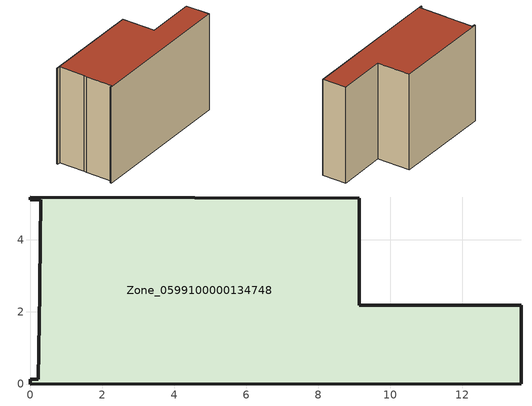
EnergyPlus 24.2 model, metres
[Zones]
Zone_0599100000134748
 floor ground (C_G): 0.27,2.75 0.3,5.12 0,5.12 0,5.19 9.14,5.16 9.14,2.18 13.64,2.18 13.64,0.01 0,0 0,0.13 0.23,0.14 0.27,2.56 z0
 wall outside (C_F): 13.64,0.01 13.64,2.18 9.14,2.18 9.14,5.16 0,5.19 0,5.12 0.3,5.12 0.27,2.75 0.27,2.56 0.23,0.14 0,0.13 0,0 13.64,0.01 z0:8.75
 roof outside (C_R): 0.3,5.12 0.27,2.75 0.27,2.56 0.23,0.14 0,0.13 0,0 13.64,0.01 13.64,2.18 9.14,2.18 9.14,5.16 0,5.19 0,5.12 z8.75
[BUILDING]
Pand.0599100000134748: North Axis=0; Terrain=City; Loads Convergence Tolerance Value=0.04; Temperature Convergence Tolerance Value=0.4; Solar Distribution=FullExterior; Maximum Number of Warmup Days=25; Minimum Number of Warmup Days=1
[Site:Location]
Rotterdam.The.Hague.AP_ZH_NLD Design_Conditions: Latitude=51.96; Longitude=4.45; Time Zone=1; Elevation=-4.5
[SITE:GROUNDTEMPERATURE:BUILDINGSURFACE]
18, 18, 18, 18, 18, 18, 18, 18, 18, 18, 18, 18
[MATERIAL] Thermal Absorptance=0.9; Solar Absorptance=0.7; Visible Absorptance=0.7
Name | Roughness | Thickness | Conductivity | Density | Specific Heat
G.TI.1975-1991 | MediumSmooth | 0.15 | 0.288461 | 540 | 1210
F.TI.1975-1991 | Rough | 0.3 | 0.230769 | 1920 | 840
R.TI.1975-1991 | MediumRough | 0.2 | 0.153846 | 1500 | 1000
[CONSTRUCTION]
C_G: G.TI.1975-1991
C_F: F.TI.1975-1991
C_R: R.TI.1975-1991
[ZONE]
Zone_0599100000134748: Type=1; Multiplier=1; Ceiling Height=Autocalculate; Volume=Autocalculate; Floor Area=autocalculate; Part of Total Floor Area=Yes
[ZONEINFILTRATION:DESIGNFLOWRATE]
Infil_Zone_0599100000134748: Zone or ZoneList or Space or SpaceList=Zone_0599100000134748; Schedule=AlwaysOn; Design Flow Rate Calculation Method=Flow/Area; Flow Rate per Floor Area=0.003; Constant Term Coefficient=1; Temperature Term Coefficient=0; Velocity Term Coefficient=0; Velocity Squared Term Coefficient=0
[HVACTEMPLATE:ZONE:IDEALLOADSAIRSYSTEM]
Zone_0599100000134748: Maximum Heating Supply Air Temperature=50; Minimum Cooling Supply Air Temperature=13; Maximum Heating Supply Air Humidity Ratio=0.0156; Minimum Cooling Supply Air Humidity Ratio=0.0077; Heating Limit=NoLimit; Cooling Limit=NoLimit; Dehumidification Control Type=ConstantSensibleHeatRatio; Cooling Sensible Heat Ratio=0.7; Dehumidification Setpoint=60; Humidification Control Type=None; Humidification Setpoint=30; Outdoor Air Method=None; Outdoor Air Flow Rate per Person=0.00944; Outdoor Air Flow Rate per Zone Floor Area=0; Outdoor Air Flow Rate per Zone=0; Demand Controlled Ventilation Type=None; Outdoor Air Economizer Type=NoEconomizer; Heat Recovery Type=None; Sensible Heat Recovery Effectiveness=0.7; Latent Heat Recovery Effectiveness=0.65
[ZONECONTROL:THERMOSTAT]
ThermostatControl_Zone_0599100000134748: Zone or ZoneList=Zone_0599100000134748; Control Type Schedule=DualSetpointControlType; Control 1=Thermostat_Zone_0599100000134748; Temperature Difference Between Cutout And Setpoint=0
[THERMOSTATSETPOINT:DUALSETPOINT]
Thermostat_Zone_0599100000134748: Heating Setpoint Temperature Schedule=HeatingSetpoint_Zone_0599100000134748; Cooling Setpoint Temperature Schedule=CoolingSetpoint_Zone_0599100000134748
[SCHEDULE:COMPACT]
HeatingSetpoint_Zone_0599100000134748: Through: 12/31, For: AllDays, Until: 24:00, 21
CoolingSetpoint_Zone_0599100000134748: Through: 12/31, For: AllDays, Until: 24:00, 24
DualSetpointControlType: Through: 12/31, For: AllDays, Until: 24:00, 4
AlwaysOn: Through: 12/31, For: AllDays, Until: 24:00, 1
